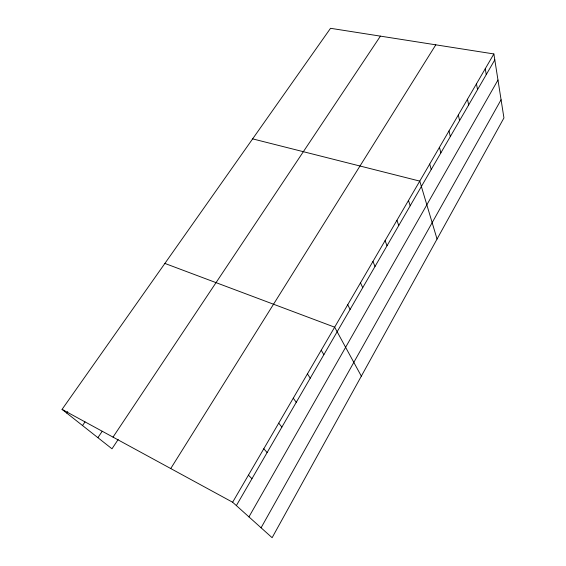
<?xml version="1.0" encoding="UTF-8"?>
<svg xmlns="http://www.w3.org/2000/svg" width="566" height="566" viewBox="0 0 566 566"><rect width="100%" height="100%" fill="white"/><g stroke="black" fill="none" stroke-linecap="round" stroke-linejoin="round"><path stroke-width="0.85" d="M261.082 527.788L501.073 99.743M248.948 516.892L497.974 80.018M236.362 505.594L494.804 59.862M493.87 53.947L503.938 117.94L272.119 537.7L232.633 502.24L493.87 53.947L330.53 28.3L62.062 409.381L111.99 448.803L118.181 439.471M170.741 468.549L435.799 44.827M113.016 437.122L380.416 36.132M97.89 437.667L102.198 431.292M82.523 425.533L85.02 421.911M66.717 413.053L67.722 411.623M252.627 138.875L419.767 181.113L437.044 239.064M164.883 263.431L334.648 327.176L361.334 376.164M62.062 409.381L232.633 502.24M248.424 475.136L251.955 478.695M263.791 448.774L267.124 452.531M278.734 423.135L281.882 427.075M293.273 398.174L296.251 402.299M307.43 373.885L310.239 378.173M321.219 350.227L323.872 354.67M347.736 304.713L350.092 309.439M360.5 282.816L362.714 287.67M372.937 261.464L375.025 266.445M385.078 240.642L387.031 245.729M396.922 220.315L398.754 225.509M408.482 200.477L410.201 205.776M429.714 164.041L431.221 169.51M439.457 147.33L440.872 152.87M448.994 130.958L450.324 136.576M458.333 114.926L459.578 120.608M467.488 99.22L468.648 104.965M476.459 83.825L477.541 89.626M485.253 68.734L486.258 74.599"/></g></svg>
